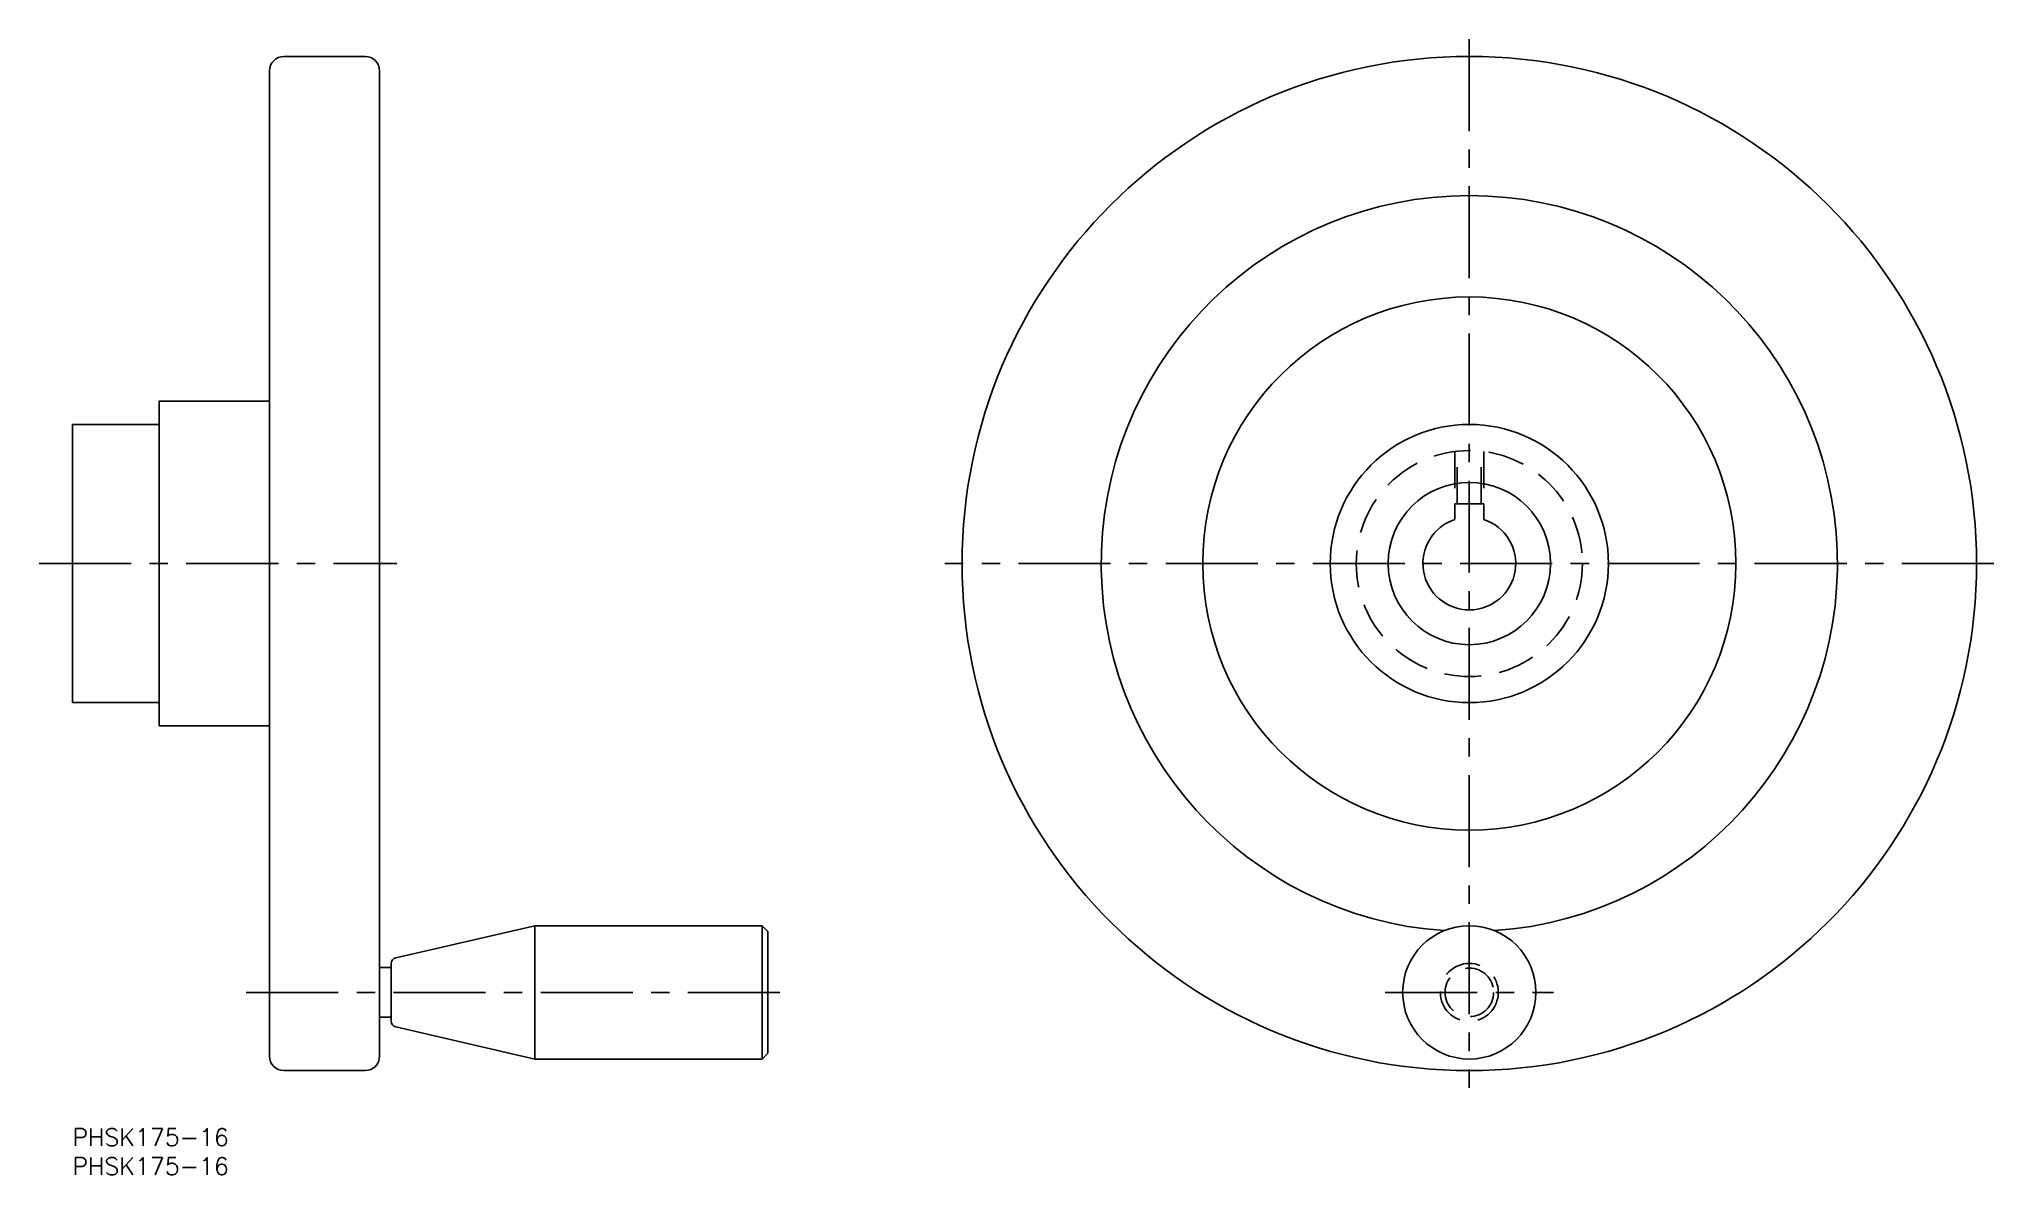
# Model space of a CAD drawing. Extents: x -6 to 332, y -8 to 188.
import ezdxf

# ---------------------------------------------------------------- set-up
doc = ezdxf.new("R2010")
doc.units = 0
doc.header["$LTSCALE"] = 0.5
doc.linetypes.add('CENTER', pattern=[50.8, 31.75, -6.35, 6.35, -6.35])
doc.linetypes.add('DASHED', pattern=[19.05, 12.7, -6.35])
doc.layers.get('0').update_dxf_attribs({"linetype": 'CONTINUOUS'})
for name, color, linetype in [('MSM_CENTER', 1, 'CENTER'), ('MSM_CONTINUOUS', 7, 'CONTINUOUS'), ('MSM_DASHED', 4, 'DASHED'), ('MSM_PART_NUMBER', 7, 'CONTINUOUS')]:
    doc.layers.add(name, color=color, linetype=linetype)
doc.styles.get("Standard").update_dxf_attribs({"font": 'txt.shx', "height": 3, "bigfont": 'bigfont.shx'})

# ---------------------------------------------------------------- blocks, each defined once
blk = doc.blocks.new('*U2')
at = {"layer": 'MSM_PART_NUMBER'}
blk.add_text('PHSK175-16', height=3, dxfattribs=at).set_placement((0, -3))
blk = doc.blocks.new('*U3')
at = {"layer": 'MSM_PART_NUMBER'}
blk.add_text('PHSK175-16', height=3, dxfattribs=at).set_placement((0, -8))

msp = doc.modelspace()

# ---------------------------------------------------------------- linework, layer by layer
msp.add_circle((241, 97.5), 24)
at = {"layer": 'MSM_CENTER'}
for p, q in [((241, 188), (241, 7)), ((-5.74, 97.5), (56, 97.5)), ((331.5, 97.5), (150.5, 97.5)), ((30, 23.5), (123, 23.5)), ((226.5, 23.5), (255.5, 23.5))]:
    msp.add_line(p, q, dxfattribs=at)
at = {"layer": 'MSM_CONTINUOUS'}
for p, q in [((34, 182.5), (34, 12.5)), ((50.5, 185), (36.5, 185)), ((53, 12.5), (53, 182.5)), ((15, 125.5), (15, 69.5)), ((15, 125.5), (34, 125.5)), ((0, 121.5), (15, 121.5)), ((0, 121.5), (0, 73.5)), ((238.5, 107.8), (243.5, 107.8)), ((238.5, 105.1), (238.5, 107.8)), ((243.5, 107.8), (243.5, 105.1)), ((0, 73.5), (15, 73.5)), ((15, 69.5), (34, 69.5)), ((55.78, 29.47), (79.8, 35)), ((79.8, 35), (119, 35)), ((79.8, 35), (79.8, 12)), ((119, 35), (119, 12)), ((119, 35), (120, 34)), ((120, 34), (120, 13)), ((53, 27.8), (55, 27.8)), ((55, 18.5), (55, 28.5)), ((55, 19.2), (53, 19.2)), ((79.8, 12), (55.78, 17.53)), ((119, 12), (79.8, 12)), ((120, 13), (119, 12)), ((36.5, 10), (50.5, 10))]:
    msp.add_line(p, q, dxfattribs=at)
for centre, radius in [((241, 97.5), 87.5), ((241, 97.5), 46), ((241, 97.5), 14), ((241, 23.5), 11.5)]:
    msp.add_circle(centre, radius, dxfattribs=at)
for centre, radius, start, end in [((36.5, 182.5), 2.5, 90, 180), ((50.5, 182.5), 2.5, 360, 90), ((241, 97.5), 63.5, 273.9212, 266.0788), ((241, 97.5), 8, 108.21, 71.79), ((56, 28.5), 1, 102.9525, 180), ((56, 18.5), 1, 180, 257.0475), ((36.5, 12.5), 2.5, 180, 270), ((50.5, 12.5), 2.5, 270, 0)]:
    msp.add_arc(centre, radius, start, end, dxfattribs=at)
at = {"layer": 'MSM_DASHED'}
for p, q in [((238.5, 116.84), (238.5, 107.8)), ((238.93, 107.8), (238.93, 116.89)), ((243.07, 107.8), (243.07, 116.89)), ((243.5, 116.84), (243.5, 107.8))]:
    msp.add_line(p, q, dxfattribs=at)
for centre, radius in [((241, 97.5), 19.5), ((241, 23.5), 5), ((241, 23.5), 4.19)]:
    msp.add_circle(centre, radius, dxfattribs=at)

# ---------------------------------------------------------------- block references
at = {"layer": 'MSM_CONTINUOUS'}
for name in ['*U2', '*U3']:
    msp.add_blockref(name, (0, 0), dxfattribs=at)

doc.saveas('drawing.dxf')
